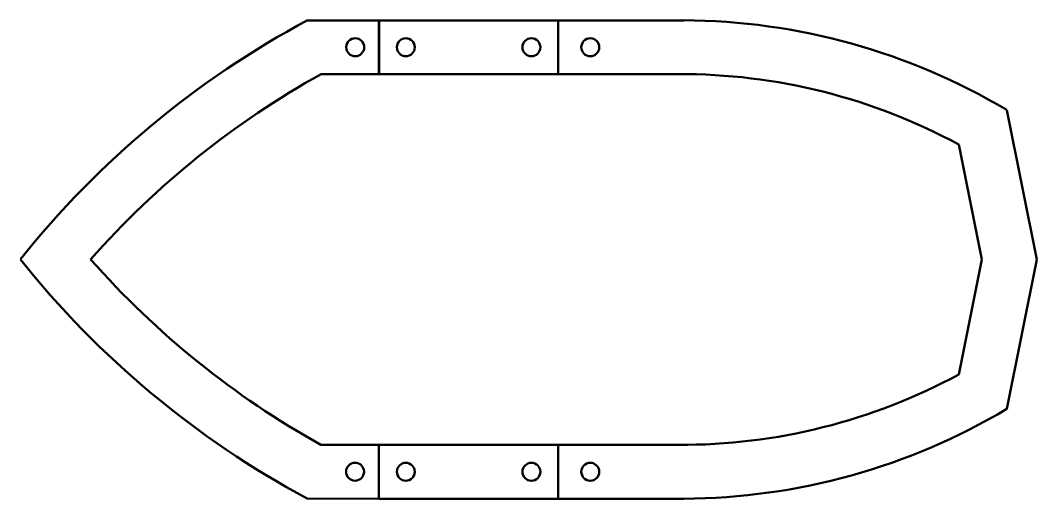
# Model space of a CAD drawing. Header units: millimetres. Extents: x -341 to -171, y -37 to 43.
import ezdxf

# ---------------------------------------------------------------- set-up
doc = ezdxf.new("R2010")
doc.units = ezdxf.units.MM
for name, color, linetype in [('B-PART1_8080', 7, 'Continuous'), ('CAM5', 7, 'Continuous'), ('F-PART1BASE2_908', 7, 'Continuous'), ('M-PART1_30', 7, 'Continuous')]:
    doc.layers.add(name, color=color, linetype=linetype)

# ---------------------------------------------------------------- blocks, each defined once
blk = doc.blocks.new('SE')
at = {"layer": 'M-PART1_30', "color": 7, "linetype": 'Continuous', "lineweight": 50}
for p, q in [((-280.75, -27.53), (-250.75, -27.53)), ((-280.75, -27.53), (-280.75, -36.53)), ((-250.75, -27.53), (-250.75, -36.53)), ((-280.75, -36.53), (-250.75, -36.53))]:
    blk.add_line(p, q, dxfattribs=at)
for centre in [(-276.25, -32.03), (-255.25, -32.03)]:
    blk.add_circle(centre, 1.5, dxfattribs=at)
blk = doc.blocks.new('SE1')
at = {"layer": 'F-PART1BASE2_908', "color": 7, "linetype": 'Continuous', "lineweight": 50}
for p, q in [((-292.71, 43.47), (-280.71, 43.47)), ((-280.71, 43.47), (-280.71, 34.47)), ((-280.71, 34.47), (-290.42, 34.47)), ((-290.45, -27.52), (-280.74, -27.53)), ((-280.74, -27.53), (-280.75, -36.53)), ((-280.75, -36.53), (-292.75, -36.52))]:
    blk.add_line(p, q, dxfattribs=at)
for centre in [(-284.71, 38.97), (-284.74, -32.02)]:
    blk.add_circle(centre, 1.5, dxfattribs=at)
for centre, radius, start, end in [((-219.18, -93.63), 155.58, 118.2054, 141.3666), ((-219.18, -93.63), 146.58, 119.0769, 138.4991), ((-219.09, 100.52), 155.58, 218.5804, 241.7415), ((-219.09, 100.52), 146.58, 221.4479, 240.87)]:
    blk.add_arc(centre, radius, start, end, dxfattribs=at)
blk = doc.blocks.new('SE2')
at = {"layer": 'M-PART1_30', "color": 7, "linetype": 'Continuous', "lineweight": 50}
for p, q in [((-280.75, 43.47), (-250.75, 43.47)), ((-280.75, 43.47), (-280.75, 34.47)), ((-250.75, 43.47), (-250.75, 34.47)), ((-280.75, 34.47), (-250.75, 34.47))]:
    blk.add_line(p, q, dxfattribs=at)
for centre in [(-276.25, 38.97), (-255.25, 38.97)]:
    blk.add_circle(centre, 1.5, dxfattribs=at)
blk = doc.blocks.new('SE3')
at = {"layer": 'B-PART1_8080', "color": 7, "linetype": 'Continuous', "lineweight": 50}
for p, q in [((-250.75, 34.47), (-250.75, 43.47)), ((-250.75, 43.47), (-229.75, 43.47)), ((-230.75, 34.47), (-250.75, 34.47)), ((-230.71, 34.47), (-230.75, 34.47)), ((-175.75, 28.47), (-170.75, 3.47)), ((-179.93, 3.47), (-183.77, 22.68)), ((-183.77, -15.74), (-179.93, 3.47)), ((-170.75, 3.47), (-175.75, -21.53)), ((-250.75, -36.53), (-250.75, -27.53)), ((-250.75, -27.53), (-230.75, -27.53)), ((-230.75, -27.53), (-230.71, -27.53)), ((-229.75, -36.53), (-250.75, -36.53))]:
    blk.add_line(p, q, dxfattribs=at)
for centre in [(-245.4, 38.97), (-245.4, -32.03)]:
    blk.add_circle(centre, 1.5, dxfattribs=at)
for centre, radius, start, end in [((-230.25, -63.03), 106.51, 59.2217, 89.7319), ((-230.25, -63.03), 97.51, 61.53, 90.2681), ((-230.25, 69.98), 97.51, 269.7319, 298.47), ((-230.25, 69.98), 106.51, 270.2681, 300.7783)]:
    blk.add_arc(centre, radius, start, end, dxfattribs=at)

msp = doc.modelspace()

# ---------------------------------------------------------------- block references
at = {"layer": 'CAM5'}
for name in ['SE1', 'SE2', 'SE3', 'SE']:
    msp.add_blockref(name, (0, 0), dxfattribs=at)

doc.saveas('drawing.dxf')
